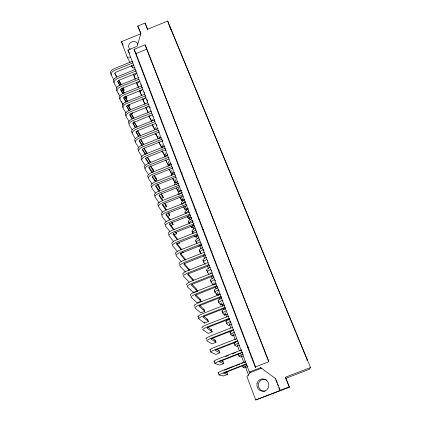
<?xml version="1.0" encoding="UTF-8"?>
<svg xmlns="http://www.w3.org/2000/svg" width="421" height="421" viewBox="0 0 421 421"><rect width="100%" height="100%" fill="white"/><g stroke="black" fill="none" stroke-linecap="round" stroke-linejoin="round"><path stroke-width="0.63" d="M169.379 26.77L169.626 25.718L170.195 27.397M243.127 354.487L242.991 354.282M310.54 367.512L309.251 369.296L285.991 378.284L285.327 377.258L310.54 367.512L167.7 21.05L147.529 29.281L145.066 23.071L137.778 26.049L140.814 33.833L137.12 46.284L127.91 50.036L249.321 372.032L250.463 372.506L261.483 368.238L260.625 367.654L249.321 372.032M250.463 372.506L246.927 376.521L255.705 399.95L289.516 387.183L285.991 378.284M130.047 62.787L127.231 57.145L121.432 41.679L141.046 33.68M134.041 49.378L135.994 53.546L255.773 367.396L255.205 367.044L134.041 49.378L145.119 44.868L268.898 361.602M135.994 53.546L146.934 49.094M132.678 61.166L114.48 68.565A5.852 3.279 -18.9 0 0 110.707 73.68L111.328 74.754M132.71 62.987L115.059 70.16A5.862 3.263 -18.9 0 0 111.276 75.264L113.728 79.501M133.689 64.976L116.149 72.102A1.952 1.089 -18.9 0 0 114.88 73.801L116.691 77.001M135.162 69.497L117.438 76.696A5.883 3.215 -19 0 0 113.612 81.758L114.228 82.811M136.341 70.865L118.022 78.306A5.894 3.205 -19 0 0 114.186 83.363L116.612 87.51M136.736 73.049L119.096 80.211A1.963 1.068 -19 0 0 117.812 81.89L119.601 85.026M138.825 77.448L120.422 84.91A5.92 3.152 -19 0 0 116.549 89.931L117.154 90.957M138.862 79.301L121.011 86.542A5.926 3.142 -19.1 0 0 117.133 91.546L119.532 95.604M139.814 81.216L122.074 88.405A1.973 1.047 -19.1 0 0 120.774 90.068L122.548 93.141M123.095 88.836L123.574 88.642L124.127 90.162L122.685 90.747M141.945 85.721L123.442 93.22A5.952 3.089 -19.1 0 0 119.517 98.188L120.117 99.193M142.566 87.363L124.037 94.867A5.957 3.079 -19.1 0 0 120.106 99.819L123.058 104.766M142.924 89.468L125.09 96.693A1.984 1.026 -19.1 0 0 123.774 98.335L126.095 102.324M126.074 96.514L126.395 96.383L126.953 97.914L125.663 98.435M145.108 94.094L126.495 101.619A5.983 3.026 -19.2 0 0 122.522 106.534L123.111 107.518M145.734 95.751L127.1 103.287A5.989 3.01 -19.2 0 0 123.116 108.186L126.032 113.012M129.084 104.266L129.81 105.75L128.516 106.276M146.071 97.814L128.131 105.066A1.994 1.005 -19.2 0 0 126.8 106.697L129.094 110.591M147.713 102.787L129.579 110.118A6.015 2.958 -19.3 0 0 125.553 114.975L126.142 115.933M148.934 104.229L130.189 111.797A6.02 2.947 -19.3 0 0 126.158 116.649L129.036 121.353M149.255 106.25L131.215 113.538A2.005 0.984 -19.3 0 0 129.863 115.149L132.126 118.948M131.068 114.323L132.694 113.665L132.315 112.623M151.528 111.107L132.699 118.706A6.052 2.889 -19.4 0 0 128.621 123.506M151.581 113.044L133.32 120.406A6.057 2.879 -19.4 0 0 129.231 125.2L132.078 129.784M134.136 122.258L152.476 114.786M154.796 119.764L135.857 127.395A6.083 2.821 -19.4 0 0 131.726 132.136L132.294 133.047M154.849 121.716L136.483 129.115A6.089 2.805 -19.4 0 0 132.341 133.846L135.146 138.309M155.728 123.411L137.478 130.763A2.031 0.937 -19.4 0 0 136.094 132.336L138.835 136.825M158.096 128.516L139.051 136.178A6.115 2.747 -19.5 0 0 134.862 140.867L135.425 141.751M158.754 130.247L139.683 137.92A6.126 2.736 -19.5 0 0 135.483 142.593L138.793 147.776M159.612 131.899L140.661 139.525A2.042 0.91 -19.5 0 0 139.256 141.077L141.961 145.434M160.838 137.604L142.277 145.066A6.152 2.673 -19.6 0 0 138.035 149.692L138.593 150.55M143.782 144.603L140.877 139.498M162.101 139.119L142.919 146.829A6.157 2.658 -19.6 0 0 138.667 151.439L141.924 156.465M162.943 140.725L143.882 148.381A2.052 0.884 -19.6 0 0 142.461 149.913L145.124 154.144M146.313 153.128L146.982 152.86L143.961 147.971M164.216 146.561L145.545 154.054A6.189 2.6 -19.6 0 0 141.245 158.617L141.793 159.448M165.49 148.092L146.192 155.838A6.194 2.584 -19.6 0 0 141.882 160.385L145.092 165.248M165.716 149.892L147.139 157.343A2.063 0.863 -19.6 0 0 145.698 158.854L148.829 163.748M149.544 161.48L150.05 161.275L150.66 162.943M167.632 155.617L148.85 163.148A6.22 2.521 -19.7 0 0 144.492 167.642L145.029 168.447M168.311 157.412L149.502 164.948A6.231 2.505 -19.7 0 0 145.134 169.431L148.808 174.894M169.121 158.922L150.434 166.406A2.079 0.837 -19.7 0 0 148.976 167.895L152.055 172.626M152.644 169.984L153.149 169.779L153.765 171.468L151.734 172.278M165.464 160.096L168.511 165.564L169.721 165.079M171.694 164.537L152.191 172.347A6.257 2.442 -19.8 0 0 147.776 176.778L148.303 177.551M171.894 166.548L152.855 174.168A6.268 2.426 -19.8 0 0 148.429 178.588L152.039 183.851M172.563 168.053L153.77 175.573A2.089 0.81 -19.8 0 0 152.291 177.041L155.317 181.604M155.607 178.651L156.286 178.378L156.907 180.083L155.033 180.83M168.942 169.205L171.736 174.152L172.947 173.668M174.704 174.005L155.57 181.651A6.294 2.363 -19.8 0 0 151.097 186.014L151.618 186.761M175.399 175.841L156.244 183.498A6.299 2.342 -19.8 0 0 151.755 187.845L155.307 192.907M181.298 173.484L182.282 173.089M176.052 177.294L157.138 184.845A2.1 0.779 -19.8 0 0 155.644 186.292L159.096 191.397M158.938 187.271L159.454 187.066L160.08 188.792L158.028 189.608M172.447 178.383L174.994 182.835L177.43 181.861M178.241 183.382L158.991 191.066A6.331 2.279 -19.9 0 0 154.46 195.36L154.97 196.075M178.941 185.245L159.67 192.934A6.336 2.258 -19.9 0 0 155.123 197.212L159.091 202.743M179.699 186.592L160.554 194.228A2.11 0.753 -19.9 0 0 159.033 195.654L162.422 200.549M161.796 196.197L162.653 195.854L163.29 197.596L161.054 198.486M224.109 370.264L224.498 370.112M176.157 187.95L178.288 191.618L181.44 190.36M182.319 192.676L162.453 200.596A6.368 2.189 -19.9 0 0 157.859 204.816L158.359 205.501M182.53 194.76L163.137 202.48A6.378 2.173 -19.9 0 0 158.533 206.69L162.427 211.979M183.267 196.054L164.006 203.722A2.126 0.726 -19.9 0 0 162.464 205.122L165.785 209.811M165.2 205.011L165.895 204.738L166.537 206.495L164.458 207.321M179.714 197.27L181.619 200.491L184.787 199.228M185.94 202.28L165.958 210.232A6.404 2.105 -20 0 0 161.296 214.384L161.79 215.036M186.161 204.385L166.653 212.147A6.415 2.084 -20 0 0 161.98 216.278L166.258 221.93M186.877 205.622L167.495 213.331A2.137 0.695 -20 0 0 165.937 214.705L169.637 219.794M168.295 214.063L169.168 213.715L169.816 215.494L167.379 216.462M183.298 206.664L184.982 209.463L188.176 208.195M189.108 212.2L169.5 219.988A6.441 2.016 -20.1 0 0 164.779 224.061L165.258 224.682M195.149 209.8L196.154 209.4M189.834 214.126L170.205 221.925A6.452 1.994 -20.1 0 0 165.469 225.982L169.658 231.35M190.529 215.305L171.031 223.051A2.152 0.663 -20.1 0 0 169.447 224.398L173.51 229.819M171.6 223.146L172.478 222.798L173.131 224.598L170.679 225.567M187.082 216.405L188.387 218.541L191.597 217.268M192.818 222.035L173.089 229.861A6.483 1.921 -20.1 0 0 168.3 233.855L168.768 234.444M198.896 219.625L199.907 219.22M194.06 223.788L173.799 231.818A6.489 1.9 -20.1 0 0 169 235.797L173.531 241.417M194.228 225.109L174.604 232.887A2.163 0.631 -20.1 0 0 173.005 234.213L177.394 239.891M174.02 234.776L176.488 233.797L175.825 231.976M190.881 226.193L191.834 227.714L194.523 226.651M196.57 231.992L176.72 239.854A6.52 1.826 -20.2 0 0 171.863 243.77L172.326 244.322M202.685 229.571L203.706 229.166M197.317 233.965L177.441 241.838A6.531 1.805 -20.2 0 0 172.568 245.732L177.425 251.532M197.97 235.029L178.225 242.843A2.179 0.6 -20.2 0 0 176.599 244.138L180.888 249.49M177.046 244.227L179.878 243.101L179.472 242.575M194.697 236.034L195.312 236.991L198.017 235.923M200.37 242.07L180.393 249.969A6.562 1.726 -20.2 0 0 175.473 253.8L175.92 254.321M201.638 243.864L181.125 251.974A6.568 1.71 -20.2 0 0 176.189 255.789L181.335 261.688M201.754 245.064L181.888 252.921A2.189 0.568 -20.2 0 0 180.241 254.189L185.214 260.157M180.399 253.663L183.309 252.516L182.914 252.021M202.096 245.085L198.686 246.153M204.217 252.274L184.114 260.21A6.599 1.631 -20.3 0 0 179.12 263.956L179.562 264.441M204.98 254.295L184.851 262.241A6.61 1.61 -20.3 0 0 179.846 265.967L185.266 271.887M211.184 251.847L212.216 251.437M205.59 255.226L185.598 263.12A2.205 0.537 -20.3 0 0 183.924 264.356L189.15 270.356M188.876 270.04L189.592 269.756L184.04 263.32M208.111 262.599L187.882 270.577A6.641 1.526 -20.3 0 0 182.819 274.234L183.246 274.681M208.884 264.646L188.629 272.629A6.647 1.505 -20.4 0 0 183.551 276.271L189.208 282.133M209.469 265.514L189.35 273.445A2.216 0.5 -20.4 0 0 187.655 274.655L193.107 280.597M192.592 279.686L193.134 279.47L193.486 280.433M212.579 272.85L191.692 281.07A6.683 1.421 -20.4 0 0 186.561 284.638L186.971 285.049M218.331 270.587L219.373 270.171M212.837 275.129L192.45 283.149A6.689 1.4 -20.4 0 0 187.303 286.701L193.539 292.779L194.265 292.49M219.12 272.655L220.167 272.245M213.4 275.929L193.155 283.896A2.231 0.468 -20.4 0 0 191.434 285.075L197.428 291.248L196.718 289.301L191.876 284.254M195.991 289.585L196.718 289.301M216.047 283.643L195.555 291.695A6.725 1.316 -20.5 0 0 190.345 295.174L190.75 295.542M194.513 292.395L195.06 292.179M195.607 291.963L195.97 291.821M196.702 291.537L197.249 291.321M213.884 284.785L215.552 284.128M216.841 285.743L196.318 293.8A6.731 1.295 -20.5 0 0 191.097 297.263L197.149 302.752L201.064 301.215L200.343 299.242L196.028 295.032M217.378 286.475L197.002 294.474A2.242 0.432 -20.5 0 0 195.255 295.626L201.064 301.215M199.796 299.457L200.343 299.242M217.915 287.696A6.494 1.231 -20.9 0 0 214.278 290.411L215.031 292.421L217.052 294.942L219.857 293.842M220.62 294.153L199.465 302.452A6.762 1.205 -20.5 0 0 194.181 305.835L194.57 306.167M221.42 296.279L200.238 304.588A6.773 1.179 -20.5 0 0 194.939 307.951L200.796 312.84L204.738 311.298L204.011 309.303L199.838 305.53M221.404 297.147L200.896 305.188A2.258 0.395 -20.5 0 0 199.128 306.309L204.738 311.298M203.09 309.667L204.011 309.303M221.825 298.063A6.531 1.126 -20.9 0 0 218.125 300.689L218.888 302.731L220.825 304.993L223.646 303.894M224.714 305.009L203.422 313.35A6.81 1.089 -20.6 0 0 198.065 316.634L198.438 316.924M224.993 307.372L204.206 315.508A6.815 1.068 -20.6 0 0 198.833 318.776L204.495 323.049L208.458 321.497L207.721 319.481L204.048 316.45M225.482 307.956L204.838 316.039A2.273 0.358 -20.6 0 0 203.048 317.124L208.458 321.497M206.979 319.771L207.721 319.481M225.788 308.561A6.573 1.021 -20.9 0 0 222.025 311.098L222.798 313.161L224.646 315.171L227.482 314.061M228.329 316.213L207.432 324.38A6.852 0.974 -20.6 0 0 201.996 327.57L202.359 327.817M229.15 318.392L208.227 326.57A6.857 0.953 -20.6 0 0 202.775 329.738L208.232 333.379L212.221 331.822L211.474 329.78L207.6 326.922M229.613 318.907L208.832 327.028A2.284 0.316 -20.6 0 0 207.016 328.08L212.221 331.822M210.726 330.069L211.474 329.78M231.929 324.123L228.508 325.465L226.751 323.717L225.972 321.628A6.61 0.91 -20.9 0 1 229.792 319.186M232.529 327.349L211.489 335.558A6.894 0.853 -20.7 0 0 205.974 338.642L206.674 339.052M233.36 329.559L212.295 337.774A6.904 0.831 -20.7 0 0 206.764 340.836L212.016 343.831L216.026 342.268L215.273 340.2L212.2 338.231M233.797 329.99L212.879 338.152A2.3 0.279 -20.7 0 0 211.032 339.173L216.026 342.268M214.521 340.494L215.273 340.2M233.85 329.943A6.652 0.8 -21 0 0 229.966 332.29L230.755 334.406L232.413 335.879L235.286 334.758M236.781 338.626L215.605 346.878A6.936 0.731 -20.7 0 0 210.005 349.856L210.342 350.019M237.623 340.863L216.42 349.125A6.946 0.705 -20.8 0 0 210.805 352.077L215.841 354.408L219.878 352.84L219.12 350.746L216.178 349.183M238.033 341.22L215.11 350.335L219.878 352.84M218.552 350.967L219.12 350.746M239.26 345.299L236.37 346.42L234.807 345.225L234.008 343.083A6.694 0.684 -21 0 1 236.323 341.563M241.638 349.84L219.767 358.345A6.983 0.605 -20.8 0 0 214.089 361.213L214.415 361.329M247.659 347.499L248.753 347.072M225.73 356.466L228.44 355.413M232.239 353.935L233.871 353.303M234.413 353.093L236.039 352.456M239.844 350.982L241.475 350.346M242.491 352.109L220.599 360.618A6.994 0.579 -20.8 0 0 214.899 363.465L219.72 365.118L223.783 363.539L223.009 361.423L221.067 360.623M242.322 352.598L219.215 361.75L223.783 363.539M222.441 361.644L223.009 361.423M243.28 355.961L240.37 357.092L238.912 356.177L238.102 354.008A6.736 0.568 -21 0 1 238.181 353.808M245.454 361.628L223.993 369.959A7.025 0.479 -20.9 0 0 218.231 372.717L219.004 374.974M225.046 369.901L226.682 369.264M227.229 369.049L229.961 367.991M230.503 367.78L232.145 367.144M232.692 366.933L234.329 366.296M235.965 365.66L237.607 365.023M238.154 364.812L239.791 364.176M241.433 363.539L243.075 362.902M243.622 362.686L245.264 362.049M246.322 363.923L224.83 372.264A7.036 0.453 -20.9 0 0 219.046 375L223.64 375.953L227.729 374.369L226.945 372.222L225.903 371.938M246.669 364.118L223.393 373.285L227.729 374.369M226.372 372.448L226.945 372.222M247.937 366.528L244.422 367.891L243.064 367.27L242.449 365.623M255.205 367.044L268.761 361.786L145.119 44.868M260.625 367.654L275.723 378.711L275.245 378.4L279.944 390.451L289.148 386.904L289.516 387.183M255.705 399.95L280.307 390.456L279.165 387.52M279.944 390.451L280.307 390.456M127.231 57.145L130.82 57.23M131.457 65.608L132.583 67.86L134.909 67.923M218.231 372.717L218.841 372.859M306.772 360.039L307.498 360.608L170.384 27.954L171.005 29.78M238.102 354.008L238.475 354.256M234.008 343.083L234.608 343.562M229.966 332.29L230.498 332.779M225.972 321.628L226.309 321.976M230.755 321.855L230.961 322.228M222.025 311.098L222.499 311.619M188.145 273.966L193.134 279.47M218.125 300.689L218.746 301.425M180.388 253.247L185.703 259.678M214.278 290.411L214.926 291.227M176.778 243.291L181.83 249.648M173.21 233.455L177.972 239.654M214.047 277.45A6.452 1.331 -20.9 0 0 210.468 280.249L211.216 282.238L213.194 284.833M210.468 280.249L211.147 281.144M219.009 290.716L219.178 291.006M175.231 232.118L176.488 233.797M169.684 223.73L174.131 229.708M210.232 267.33A6.415 1.431 -20.9 0 0 206.711 270.208L207.448 272.177L208.969 274.26M171.847 222.825L173.131 224.598M206.711 270.208L207.274 270.987M166.2 214.121L170.305 219.799M215.173 280.544L215.347 280.844M168.058 213.01L169.816 215.494M162.753 204.627L166.495 209.932M168.732 213.094L169.168 213.715M206.458 257.331A6.378 1.526 -20.8 0 0 202.996 260.289L203.722 262.23L205.159 264.272M202.996 260.289L203.58 261.125M164.737 203.901L166.537 206.495M211.379 270.487L211.558 270.808M159.354 195.239L162.706 200.107M164.995 203.438L165.895 204.738M202.727 247.443A6.341 1.621 -20.8 0 0 199.322 250.484L201.085 253.942M199.322 250.484L199.775 251.153M160.99 194.202L163.29 197.596M155.986 185.961L159.401 191.029M161.28 193.813L162.653 195.854M157.259 184.54L160.08 188.792M207.585 260.431L207.816 260.883M152.149 176.015L155.654 181.319M157.58 184.235L159.454 187.066M199.044 237.676A6.304 1.716 -20.8 0 0 195.691 240.791L197.023 243.633M195.691 240.791L196.002 241.27M196.16 241.507L196.47 241.98M154.033 175.673L156.907 180.083M148.85 166.916L152.418 172.415M154.381 175.436L156.286 178.378M195.402 228.024A6.268 1.805 -20.8 0 0 192.102 231.213L192.965 233.339M150.35 166.121L153.765 171.468M145.592 157.922L149.218 163.611M150.718 165.963L153.149 169.779M192.102 231.213L192.586 231.966M192.744 232.218L193.065 232.713M142.908 149.887L145.54 154.081M147.576 157.333L150.05 161.275M147.182 157.422L150.171 162.169M191.797 218.478A6.231 1.889 -20.8 0 0 188.555 221.741L189.418 223.861M188.555 221.741L189.218 222.804M139.183 140.24L142.398 145.445M144.056 148.818L147.092 153.712M196.602 231.318L196.844 231.803M136.03 131.541L138.762 136.025M140.435 139.446L143.535 144.524M188.24 209.048A6.194 1.973 -20.8 0 0 185.051 212.379L185.393 212.937M135.194 127.4L132.962 123.695A2.021 0.958 -19.4 0 1 134.325 122.106M137.367 130.999L140.514 136.22M132.915 122.948L135.683 127.552M137.83 131.12L140.435 135.451M184.724 199.722A6.162 2.058 -20.7 0 0 181.583 203.127L182.109 204.001M133.783 121.732L136.999 127.126M121.306 101.187L121.895 102.171M122.479 103.15L123.058 104.124M129.831 114.444L132.083 118.238M134.278 121.927L136.936 126.4M130.773 113.444L133.499 118.075M181.246 190.508A6.126 2.142 -20.7 0 0 178.157 193.976L178.336 194.281M180.272 197.57L180.446 197.859M180.614 198.154L180.788 198.444M118.359 92.994L118.954 94.004M126.784 106.034L129.068 109.918M131.289 113.702L133.983 118.29M127.795 105.245L130.552 109.986M123.769 97.714L126.079 101.693M128.331 105.566L130.521 109.339M176.757 188.355L177.109 188.971M177.283 189.276L177.462 189.576M124.848 97.135L127.089 101.029M129.273 104.818L129.81 105.75M120.785 89.489L123.127 93.557M124.837 96.535L127.621 101.377M172.899 178.583L173.268 179.22M173.447 179.541L173.631 179.856M173.989 180.493L174.168 180.804M117.838 81.348L120.201 85.505M121.937 88.552L124.195 92.52M121.359 88.1L124.2 93.088M125.863 96.004L126.953 97.914M114.917 73.296L116.717 76.49M119.064 80.648L121.348 84.7M123.021 87.668L123.574 88.642M118.464 80.137L120.774 84.226M123.021 88.21L124.127 90.162M169.616 169.826L169.805 170.158M170.179 170.821L170.363 171.147M170.547 171.479L170.731 171.805M170.915 172.131L171.1 172.457M165.795 160.127L166.179 160.822M166.369 161.164L166.563 161.506M166.753 161.848L166.942 162.19M167.505 163.211L167.695 163.548M162.374 151.171L162.769 151.886M162.964 152.244L163.159 152.597M163.353 152.955L163.937 154.007M164.127 154.36L164.322 154.707M164.511 155.054L165.327 157.065M162.017 150.892L165.132 156.723M158.728 142.109L161.785 147.945M158.78 141.914L158.985 142.282M159.185 142.656L159.385 143.024M159.585 143.393L159.785 143.761M159.985 144.124L160.575 145.219M160.775 145.577L160.969 145.94M161.164 146.297L161.359 146.655M172.663 167.716L172.847 168.053M155.396 133.215L158.259 138.872M155.412 133.083L156.028 134.231M156.233 134.609L156.433 134.988M156.638 135.367L156.838 135.741M157.044 136.12L157.643 137.235M157.843 137.609L158.043 137.977M165.9 149.944L166.095 150.308M152.276 124.716L153.112 126.284M153.318 126.674L153.528 127.063M153.733 127.447L153.939 127.837M154.144 128.221L154.754 129.363M152.181 124.632L154.749 129.842M149.602 117.249L148.966 116.038L151.676 121.637M149.813 117.648L150.023 118.048M150.234 118.448L150.444 118.848M150.655 119.243L150.865 119.638M151.071 120.032L151.692 121.211M145.798 107.602A5.799 2.852 -20.5 0 0 145.892 107.839L147.613 111.123M147.824 111.528L148.034 111.933M145.892 107.839L148.208 112.717M142.735 98.619A5.768 2.915 -20.5 0 0 142.856 99.73L143.298 100.577M143.514 100.998L143.735 101.419M143.95 101.84L144.166 102.256M144.382 102.677L144.598 103.092M144.813 103.503L145.029 103.919M142.856 99.73L144.977 104.25M156.712 125.295L156.917 125.69M139.814 90.241A5.736 2.979 -20.5 0 0 139.851 91.704L140.298 92.573M140.519 93.004L140.74 93.436M140.961 93.862L141.182 94.288M141.403 94.714L141.619 95.141M139.851 91.704L141.766 95.851M136.825 82.274A5.705 3.036 -20.4 0 0 136.878 83.768L138.583 87.515M153.176 116.212L153.381 116.617M136.878 83.768L137.778 85.531M138.004 85.968L138.225 86.405M134.02 74.038A5.678 3.094 -20.4 0 0 133.931 75.912L134.846 77.711M135.073 78.153L135.299 78.601M133.931 75.912L135.42 79.243M146.903 99.582L147.229 100.303M147.445 100.73L147.655 101.151M143.982 91.846L144.203 92.278M144.419 92.709L144.635 93.141M140.982 83.895L141.203 84.337M121.432 41.679L123.164 45.184M127.91 50.036L129.531 53.362M137.778 26.049L140.793 33.096M145.066 23.071L147.782 29.775M285.327 377.258L289.148 386.904M276.181 379.889L277.328 382.821M277.786 383.994L278.476 385.757M149.929 107.597L150.076 108.002A1.937 0.947 -20.5 0 1 150.081 107.529M156.265 124.406L156.307 124.505A1.958 0.905 -20.6 0 1 156.275 124.432M162.469 140.846L162.669 141.372A1.979 0.858 -20.6 0 1 162.69 140.94M192.892 221.488L193.023 221.835M203.743 250.253L203.969 250.853A2.116 0.537 -20.8 0 1 203.964 250.695M222.798 300.757L222.941 301.141M152.486 119.559L152.949 120.79M155.491 127.558L156.186 129.4M158.728 136.167L159.422 138.014M161.969 144.777L162.89 147.239M164.974 152.77L166.132 155.849M168.211 161.385L169.6 165.074M171.679 170.61L172.836 173.684M174.915 179.22L176.073 182.293M178.157 187.829L179.541 191.518M181.625 197.054L183.009 200.743M185.093 206.279L186.708 210.584M188.561 215.505L190.181 219.809M192.26 225.346L193.649 229.035M196.191 235.802L197.349 238.875M199.891 245.643L201.049 248.716M203.59 255.479L204.748 258.557M207.521 265.935L208.679 269.014M210.068 272.703L210.526 273.934M211.453 276.392L212.379 278.849M213.768 282.544L214.457 284.385M215.384 286.848L216.078 288.69M217.468 292.385L218.62 295.458M219.546 297.915L220.009 299.147M221.399 302.836L222.783 306.53M223.477 308.372L223.94 309.603M225.098 312.677L226.714 316.981M229.029 323.133L230.876 328.054M232.96 333.59L235.271 339.736M237.123 344.657L239.433 350.809M241.054 355.113L243.827 362.497M245.217 366.186L248.685 375.411M131.678 65.45L132.583 67.86M161.553 147.013L161.964 148.113M167.884 163.885L168.511 165.564M171.31 173.02L171.736 174.152M174.352 181.119L174.994 182.835M177.636 189.882L178.288 191.618M180.956 198.738L181.619 200.491M184.319 207.69L184.982 209.463M187.713 216.747L188.387 218.541M191.376 226.503L191.834 227.714M194.855 235.771L195.312 236.991M212.963 284.033L213.326 285.001M216.499 293.469L217.052 294.942M220.267 303.504L220.825 304.993M224.077 313.661L224.646 315.171M232.029 334.848L232.413 335.879M174.81 185.035L174.768 184.924A6.089 2.221 -20.7 0 1 177.804 181.393M178.157 193.976L178.283 194.313M181.583 203.127L182.051 204.374M185.051 212.379L185.524 213.642M193.186 291.806L193.539 292.779M204.127 322.039L204.495 323.049M197.996 316.555L198.77 318.697M209.953 349.804L210.753 352.03M214.042 361.171L214.852 363.428M167.7 21.05L170.01 27.823M134.51 77.448A5.684 3.084 -20.4 0 1 136.993 73.212M137.457 85.321A5.715 3.026 -20.4 0 1 139.982 81.132M140.44 93.278A5.741 2.963 -20.5 0 1 142.545 89.426M147.013 99.882A1.926 0.968 -20.5 0 1 146.961 99.614M143.45 101.319A5.773 2.905 -20.5 0 1 145.156 97.825M146.497 109.449A5.805 2.842 -20.5 0 1 147.461 106.66M149.571 117.664A5.836 2.779 -20.5 0 1 149.96 115.607M152.681 125.963A5.868 2.71 -20.6 0 1 152.865 124.284M155.828 134.357A5.899 2.642 -20.6 0 1 155.744 133.336M159.006 142.845A5.931 2.573 -20.6 0 1 158.875 142.13M159.106 138.883A5.926 2.589 -20.6 0 1 161.18 137.33M162.217 151.423A5.962 2.505 -20.6 0 1 162.09 150.981M162.338 147.492A5.957 2.521 -20.6 0 1 164.432 145.945M165.074 156.828A5.989 2.447 -20.6 0 1 167.721 154.66M167.995 166.469A6.026 2.373 -20.7 0 1 171.047 163.469M174.583 174.42A6.062 2.284 -20.7 0 1 175.073 174.147M171.336 175.789A6.057 2.294 -20.7 0 1 174.405 172.384M176.299 184.661A6.099 2.205 -20.7 0 1 178.483 183.177M179.157 194.376A6.131 2.126 -20.7 0 1 181.925 192.313M182.414 203.864A6.168 2.042 -20.7 0 1 185.414 201.548M185.672 213.657A6.204 1.958 -20.8 0 1 188.94 210.895M189.25 223.598A6.236 1.873 -20.8 0 1 192.508 220.351M196.691 231.55A2.089 0.595 -20.8 0 1 196.707 231.308M192.807 233.087A6.273 1.784 -20.8 0 1 196.112 229.913M196.402 242.691A6.31 1.695 -20.8 0 1 199.764 239.591M218.888 302.731A6.541 1.105 -20.9 0 1 222.604 300.12M207.674 260.673A2.126 0.505 -20.8 0 1 207.769 260.389M203.722 262.23A6.383 1.51 -20.8 0 1 206.669 259.546M238.912 356.177A6.741 0.542 -21 0 1 242.949 354.045M200.043 252.405A6.347 1.605 -20.8 0 1 203.459 249.379M222.798 313.161A6.578 1 -20.9 0 1 226.019 310.893M230.855 322.112A2.205 0.295 -21 0 1 230.918 321.97M226.751 323.717A6.62 0.889 -21 0 1 230.587 321.291M219.057 290.843A2.168 0.405 -20.9 0 1 219.067 290.722M215.031 292.421A6.499 1.21 -20.9 0 1 218.678 289.727M215.22 280.665A2.152 0.437 -20.9 0 1 215.205 280.586M211.216 282.238A6.462 1.31 -20.9 0 1 214.805 279.46M211.426 270.614A2.142 0.468 -20.9 0 1 211.426 270.471M207.448 272.177A6.42 1.41 -20.9 0 1 210.979 269.314M230.755 334.406A6.657 0.774 -21 0 1 234.655 332.074M234.807 345.225A6.699 0.663 -21 0 1 238.775 342.989M243.064 367.27A6.783 0.421 -21 0 1 247.169 365.239M130.326 49.368A4.841 4.126 -25.5 0 1 130.763 42.432A4.841 4.126 -25.5 0 1 137.872 44.252M265.198 391.177A6.02 5.726 71 0 1 258.368 384.178A6.02 5.726 71 0 1 266.835 380.116M257.015 383.442A6.268 5.957 71.3 0 0 264.567 391.083A6.268 5.957 71.3 0 0 266.951 380.652A6.268 5.957 71.3 0 0 257.015 383.442"/></g></svg>
